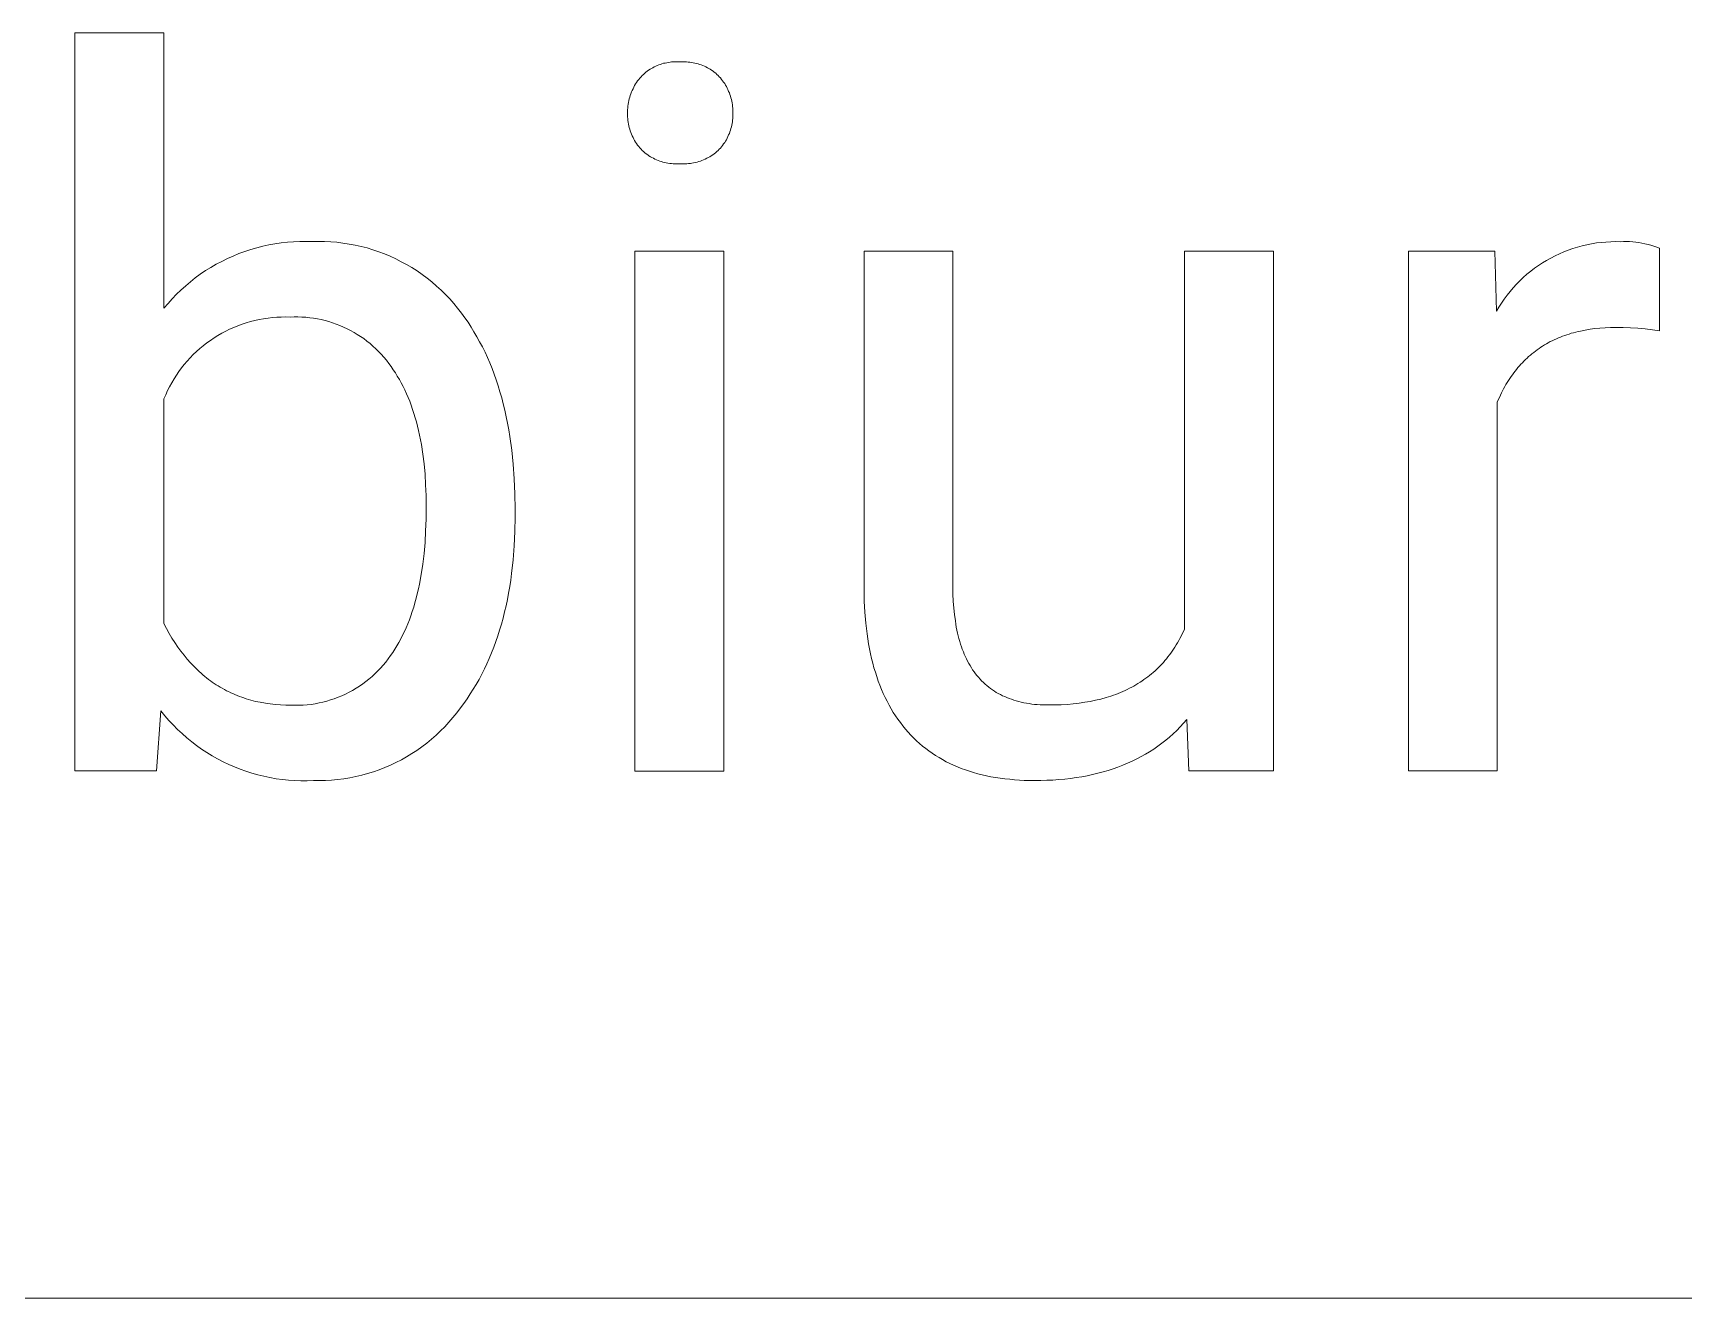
# Model space of a CAD drawing. Header units: millimetres. Extents: x -1893 to 2799, y -925 to 2353.
# Drawn here: x 1269.2 to 1374, y -662.3 to -582 of the extents above; entities that cross this region are included whole.
import ezdxf

# ---------------------------------------------------------------- set-up
doc = ezdxf.new("R2010")
doc.units = ezdxf.units.MM
doc.header["$MEASUREMENT"] = 0
doc.layers.add('Domyślny', color=7, linetype='Continuous', true_color=0x000000)

msp = doc.modelspace()

# ---------------------------------------------------------------- linework, layer by layer
at = {"layer": 'Domyślny', "color": 18, "lineweight": 15, "true_color": 0x000000}
for p, q in [((1271.84, -628.87), (1271.84, -581.99)), ((1271.84, -581.99), (1277.49, -581.99)), ((1277.49, -581.99), (1277.49, -599.48)), ((1308.92, -584.02), (1309.02, -583.99)), ((1309.02, -583.99), (1309.12, -583.95)), ((1309.12, -583.95), (1309.22, -583.92)), ((1309.22, -583.92), (1309.32, -583.9)), ((1309.32, -583.9), (1309.42, -583.88)), ((1309.42, -583.88), (1309.53, -583.86)), ((1309.53, -583.86), (1309.63, -583.84)), ((1309.63, -583.84), (1309.73, -583.83)), ((1309.73, -583.83), (1309.84, -583.83)), ((1309.84, -583.83), (1309.94, -583.82)), ((1309.94, -583.82), (1310.05, -583.82)), ((1310.05, -583.82), (1310.15, -583.83)), ((1310.15, -583.83), (1310.26, -583.83)), ((1310.26, -583.83), (1310.36, -583.83)), ((1310.36, -583.83), (1310.47, -583.82)), ((1310.47, -583.82), (1310.58, -583.82)), ((1310.58, -583.82), (1310.68, -583.83)), ((1310.68, -583.83), (1310.79, -583.84)), ((1310.79, -583.84), (1310.89, -583.85)), ((1310.89, -583.85), (1311, -583.86)), ((1311, -583.86), (1311.1, -583.88)), ((1311.1, -583.88), (1311.21, -583.9)), ((1311.21, -583.9), (1311.31, -583.93)), ((1311.31, -583.93), (1311.41, -583.96)), ((1311.41, -583.96), (1311.51, -583.99)), ((1311.51, -583.99), (1311.61, -584.02)), ((1307.51, -585.13), (1307.57, -585.04)), ((1307.57, -585.04), (1307.64, -584.95)), ((1307.64, -584.95), (1307.71, -584.86)), ((1307.71, -584.86), (1307.79, -584.77)), ((1307.79, -584.77), (1307.86, -584.69)), ((1307.86, -584.69), (1307.94, -584.62)), ((1307.94, -584.62), (1308.02, -584.55)), ((1308.02, -584.55), (1308.1, -584.49)), ((1308.1, -584.49), (1308.18, -584.42)), ((1308.18, -584.42), (1308.27, -584.36)), ((1308.27, -584.36), (1308.36, -584.3)), ((1308.36, -584.3), (1308.45, -584.25)), ((1308.45, -584.25), (1308.54, -584.2)), ((1308.54, -584.2), (1308.63, -584.15)), ((1308.63, -584.15), (1308.72, -584.1)), ((1308.72, -584.1), (1308.82, -584.06)), ((1308.82, -584.06), (1308.92, -584.02)), ((1311.61, -584.02), (1311.71, -584.06)), ((1311.71, -584.06), (1311.81, -584.1)), ((1311.81, -584.1), (1311.9, -584.15)), ((1311.9, -584.15), (1312, -584.2)), ((1312, -584.2), (1312.09, -584.25)), ((1312.09, -584.25), (1312.18, -584.3)), ((1312.18, -584.3), (1312.27, -584.36)), ((1312.27, -584.36), (1312.36, -584.42)), ((1312.36, -584.42), (1312.44, -584.49)), ((1312.44, -584.49), (1312.53, -584.55)), ((1312.53, -584.55), (1312.61, -584.62)), ((1312.61, -584.62), (1312.68, -584.7)), ((1312.68, -584.7), (1312.76, -584.77)), ((1312.76, -584.77), (1312.83, -584.85)), ((1312.83, -584.85), (1312.9, -584.94)), ((1312.9, -584.94), (1312.97, -585.03)), ((1312.97, -585.03), (1313.03, -585.12)), ((1307.04, -586.18), (1307.07, -586.07)), ((1307.07, -586.07), (1307.1, -585.96)), ((1307.1, -585.96), (1307.14, -585.85)), ((1307.14, -585.85), (1307.18, -585.74)), ((1307.18, -585.74), (1307.23, -585.64)), ((1307.23, -585.64), (1307.28, -585.53)), ((1307.28, -585.53), (1307.33, -585.43)), ((1307.33, -585.43), (1307.38, -585.33)), ((1307.38, -585.33), (1307.44, -585.23)), ((1307.44, -585.23), (1307.51, -585.13)), ((1313.03, -585.12), (1313.1, -585.21)), ((1313.1, -585.21), (1313.15, -585.3)), ((1313.15, -585.3), (1313.21, -585.4)), ((1313.21, -585.4), (1313.26, -585.5)), ((1313.26, -585.5), (1313.31, -585.59)), ((1313.31, -585.59), (1313.35, -585.7)), ((1313.35, -585.7), (1313.4, -585.8)), ((1313.4, -585.8), (1313.43, -585.9)), ((1313.43, -585.9), (1313.47, -586.01)), ((1313.47, -586.01), (1313.5, -586.11)), ((1313.5, -586.11), (1313.53, -586.22)), ((1306.93, -586.87), (1306.94, -586.75)), ((1306.93, -586.98), (1306.93, -586.87)), ((1306.93, -587.1), (1306.93, -586.98)), ((1306.93, -587.21), (1306.93, -587.1)), ((1306.94, -586.75), (1306.95, -586.64)), ((1306.95, -586.64), (1306.97, -586.52)), ((1306.97, -586.52), (1306.99, -586.41)), ((1306.99, -586.41), (1307.01, -586.29)), ((1307.01, -586.29), (1307.04, -586.18)), ((1313.53, -586.22), (1313.55, -586.33)), ((1313.55, -586.33), (1313.57, -586.44)), ((1313.57, -586.44), (1313.59, -586.55)), ((1313.59, -586.55), (1313.6, -586.66)), ((1313.6, -586.66), (1313.61, -586.77)), ((1313.61, -586.77), (1313.62, -586.88)), ((1313.62, -586.88), (1313.62, -586.99)), ((1313.62, -586.99), (1313.62, -587.1)), ((1313.62, -587.1), (1313.62, -587.21)), ((1306.93, -587.32), (1306.93, -587.21)), ((1306.94, -587.44), (1306.93, -587.32)), ((1306.95, -587.55), (1306.94, -587.44)), ((1306.97, -587.66), (1306.95, -587.55)), ((1306.99, -587.78), (1306.97, -587.66)), ((1307.01, -587.89), (1306.99, -587.78)), ((1307.04, -588), (1307.01, -587.89)), ((1307.07, -588.11), (1307.04, -588)), ((1307.1, -588.21), (1307.07, -588.11)), ((1313.47, -588.17), (1313.43, -588.27)), ((1313.5, -588.07), (1313.47, -588.17)), ((1313.53, -587.96), (1313.5, -588.07)), ((1313.55, -587.85), (1313.53, -587.96)), ((1313.57, -587.75), (1313.55, -587.85)), ((1313.59, -587.64), (1313.57, -587.75)), ((1313.6, -587.53), (1313.59, -587.64)), ((1313.61, -587.42), (1313.6, -587.53)), ((1313.62, -587.32), (1313.61, -587.42)), ((1313.62, -587.21), (1313.62, -587.32)), ((1307.14, -588.32), (1307.1, -588.21)), ((1307.18, -588.43), (1307.14, -588.32)), ((1307.23, -588.53), (1307.18, -588.43)), ((1307.28, -588.63), (1307.23, -588.53)), ((1307.33, -588.73), (1307.28, -588.63)), ((1307.38, -588.83), (1307.33, -588.73)), ((1307.44, -588.93), (1307.38, -588.83)), ((1307.51, -589.02), (1307.44, -588.93)), ((1307.57, -589.12), (1307.51, -589.02)), ((1307.64, -589.21), (1307.57, -589.12)), ((1307.71, -589.29), (1307.64, -589.21)), ((1312.9, -589.22), (1312.83, -589.3)), ((1312.97, -589.13), (1312.9, -589.22)), ((1313.03, -589.04), (1312.97, -589.13)), ((1313.1, -588.95), (1313.03, -589.04)), ((1313.15, -588.86), (1313.1, -588.95)), ((1313.21, -588.77), (1313.15, -588.86)), ((1313.26, -588.67), (1313.21, -588.77)), ((1313.31, -588.57), (1313.26, -588.67)), ((1313.35, -588.47), (1313.31, -588.57)), ((1313.4, -588.37), (1313.35, -588.47)), ((1313.43, -588.27), (1313.4, -588.37)), ((1307.79, -589.38), (1307.71, -589.29)), ((1307.87, -589.45), (1307.79, -589.38)), ((1307.95, -589.53), (1307.87, -589.45)), ((1308.03, -589.6), (1307.95, -589.53)), ((1308.12, -589.66), (1308.03, -589.6)), ((1308.21, -589.73), (1308.12, -589.66)), ((1308.29, -589.79), (1308.21, -589.73)), ((1308.39, -589.85), (1308.29, -589.79)), ((1308.48, -589.9), (1308.39, -589.85)), ((1308.58, -589.95), (1308.48, -589.9)), ((1308.67, -590), (1308.58, -589.95)), ((1308.77, -590.05), (1308.67, -590)), ((1308.87, -590.09), (1308.77, -590.05)), ((1308.98, -590.13), (1308.87, -590.09)), ((1309.08, -590.16), (1308.98, -590.13)), ((1309.18, -590.19), (1309.08, -590.16)), ((1309.29, -590.22), (1309.18, -590.19)), ((1309.39, -590.24), (1309.29, -590.22)), ((1309.5, -590.26), (1309.39, -590.24)), ((1309.61, -590.28), (1309.5, -590.26)), ((1309.72, -590.29), (1309.61, -590.28)), ((1309.82, -590.3), (1309.72, -590.29)), ((1309.93, -590.31), (1309.82, -590.3)), ((1310.04, -590.31), (1309.93, -590.31)), ((1310.15, -590.31), (1310.04, -590.31)), ((1310.26, -590.3), (1310.15, -590.31)), ((1310.37, -590.31), (1310.26, -590.3)), ((1310.48, -590.31), (1310.37, -590.31)), ((1310.59, -590.31), (1310.48, -590.31)), ((1310.7, -590.3), (1310.59, -590.31)), ((1310.81, -590.29), (1310.7, -590.3)), ((1310.92, -590.28), (1310.81, -590.29)), ((1311.02, -590.26), (1310.92, -590.28)), ((1311.13, -590.24), (1311.02, -590.26)), ((1311.24, -590.22), (1311.13, -590.24)), ((1311.35, -590.19), (1311.24, -590.22)), ((1311.45, -590.16), (1311.35, -590.19)), ((1311.56, -590.13), (1311.45, -590.16)), ((1311.66, -590.09), (1311.56, -590.13)), ((1311.76, -590.05), (1311.66, -590.09)), ((1311.86, -590), (1311.76, -590.05)), ((1311.96, -589.95), (1311.86, -590)), ((1312.06, -589.9), (1311.96, -589.95)), ((1312.15, -589.85), (1312.06, -589.9)), ((1312.24, -589.79), (1312.15, -589.85)), ((1312.34, -589.73), (1312.24, -589.79)), ((1312.43, -589.66), (1312.34, -589.73)), ((1312.51, -589.6), (1312.43, -589.66)), ((1312.6, -589.53), (1312.51, -589.6)), ((1312.68, -589.45), (1312.6, -589.53)), ((1312.76, -589.38), (1312.68, -589.45)), ((1312.83, -589.3), (1312.76, -589.38)), ((1283.38, -595.63), (1283.76, -595.54)), ((1283.76, -595.54), (1284.15, -595.45)), ((1284.15, -595.45), (1284.54, -595.38)), ((1284.54, -595.38), (1284.93, -595.32)), ((1284.93, -595.32), (1285.33, -595.28)), ((1285.33, -595.28), (1285.72, -595.25)), ((1285.72, -595.25), (1286.12, -595.23)), ((1286.12, -595.23), (1286.52, -595.23)), ((1286.52, -595.23), (1286.91, -595.24)), ((1286.91, -595.24), (1287.3, -595.24)), ((1287.3, -595.24), (1287.69, -595.24)), ((1287.69, -595.24), (1288.08, -595.26)), ((1288.08, -595.26), (1288.47, -595.29)), ((1288.47, -595.29), (1288.86, -595.34)), ((1288.86, -595.34), (1289.25, -595.4)), ((1289.25, -595.4), (1289.63, -595.47)), ((1289.63, -595.47), (1290.01, -595.55)), ((1367.26, -595.6), (1367.56, -595.51)), ((1367.56, -595.51), (1367.85, -595.44)), ((1367.85, -595.44), (1368.15, -595.38)), ((1368.15, -595.38), (1368.46, -595.33)), ((1368.46, -595.33), (1368.76, -595.3)), ((1368.76, -595.3), (1369.06, -595.27)), ((1369.06, -595.27), (1369.37, -595.25)), ((1369.37, -595.25), (1369.68, -595.24)), ((1369.68, -595.24), (1369.98, -595.25)), ((1369.98, -595.25), (1370.18, -595.24)), ((1370.18, -595.24), (1370.37, -595.24)), ((1370.37, -595.24), (1370.57, -595.24)), ((1370.57, -595.24), (1370.77, -595.26)), ((1370.77, -595.26), (1370.96, -595.28)), ((1370.96, -595.28), (1371.16, -595.3)), ((1371.16, -595.3), (1371.35, -595.34)), ((1371.35, -595.34), (1371.54, -595.38)), ((1371.54, -595.38), (1371.74, -595.42)), ((1371.74, -595.42), (1371.92, -595.47)), ((1371.92, -595.47), (1372.11, -595.53)), ((1372.11, -595.53), (1372.3, -595.6)), ((1280.81, -596.68), (1281.16, -596.5)), ((1281.16, -596.5), (1281.52, -596.32)), ((1281.52, -596.32), (1281.88, -596.16)), ((1281.88, -596.16), (1282.25, -596.01)), ((1282.25, -596.01), (1282.62, -595.87)), ((1282.62, -595.87), (1283, -595.75)), ((1283, -595.75), (1283.38, -595.63)), ((1290.01, -595.55), (1290.39, -595.65)), ((1290.39, -595.65), (1290.76, -595.77)), ((1290.76, -595.77), (1291.13, -595.89)), ((1291.13, -595.89), (1291.5, -596.03)), ((1291.5, -596.03), (1291.86, -596.18)), ((1291.86, -596.18), (1292.21, -596.34)), ((1292.21, -596.34), (1292.56, -596.52)), ((1292.56, -596.52), (1292.9, -596.7)), ((1307.4, -628.88), (1307.4, -595.86)), ((1307.4, -595.86), (1313.04, -595.86)), ((1313.04, -595.86), (1313.04, -628.88)), ((1321.96, -617.34), (1321.96, -595.86)), ((1321.96, -595.86), (1327.6, -595.86)), ((1327.6, -595.86), (1327.6, -617.18)), ((1342.3, -619.87), (1342.3, -595.86)), ((1342.3, -595.86), (1347.95, -595.86)), ((1347.95, -595.86), (1347.95, -628.87)), ((1356.53, -628.87), (1356.53, -595.85)), ((1356.53, -595.85), (1362.01, -595.85)), ((1362.01, -595.85), (1362.11, -599.67)), ((1364.78, -596.77), (1365.04, -596.6)), ((1365.04, -596.6), (1365.3, -596.44)), ((1365.3, -596.44), (1365.57, -596.29)), ((1365.57, -596.29), (1365.84, -596.15)), ((1365.84, -596.15), (1366.11, -596.02)), ((1366.11, -596.02), (1366.39, -595.9)), ((1366.39, -595.9), (1366.68, -595.79)), ((1366.68, -595.79), (1366.97, -595.69)), ((1366.97, -595.69), (1367.26, -595.6)), ((1372.3, -595.6), (1372.48, -595.67)), ((1372.48, -595.67), (1372.48, -600.92)), ((1279.17, -597.79), (1279.48, -597.55)), ((1279.48, -597.55), (1279.8, -597.32)), ((1279.8, -597.32), (1280.13, -597.09)), ((1280.13, -597.09), (1280.47, -596.88)), ((1280.47, -596.88), (1280.81, -596.68)), ((1292.9, -596.7), (1293.24, -596.9)), ((1293.24, -596.9), (1293.57, -597.11)), ((1293.57, -597.11), (1293.89, -597.34)), ((1293.89, -597.34), (1294.2, -597.57)), ((1294.2, -597.57), (1294.51, -597.81)), ((1363.6, -597.74), (1363.82, -597.53)), ((1363.82, -597.53), (1364.05, -597.32)), ((1364.05, -597.32), (1364.29, -597.13)), ((1364.29, -597.13), (1364.53, -596.94)), ((1364.53, -596.94), (1364.78, -596.77)), ((1278.01, -598.88), (1278.29, -598.59)), ((1278.29, -598.59), (1278.57, -598.32)), ((1278.57, -598.32), (1278.87, -598.05)), ((1278.87, -598.05), (1279.17, -597.79)), ((1294.51, -597.81), (1294.8, -598.07)), ((1294.8, -598.07), (1295.09, -598.33)), ((1295.09, -598.33), (1295.37, -598.6)), ((1295.37, -598.6), (1295.64, -598.89)), ((1362.6, -598.9), (1362.79, -598.65)), ((1362.79, -598.65), (1362.98, -598.41)), ((1362.98, -598.41), (1363.18, -598.18)), ((1363.18, -598.18), (1363.38, -597.95)), ((1363.38, -597.95), (1363.6, -597.74)), ((1277.49, -599.48), (1277.75, -599.17)), ((1277.75, -599.17), (1278.01, -598.88)), ((1295.64, -598.89), (1295.9, -599.18)), ((1295.9, -599.18), (1296.14, -599.48)), ((1296.14, -599.48), (1296.38, -599.79)), ((1362.11, -599.67), (1362.26, -599.4)), ((1362.26, -599.4), (1362.43, -599.15)), ((1362.43, -599.15), (1362.6, -598.9)), ((1281.92, -600.7), (1281.66, -600.81)), ((1282.18, -600.59), (1281.92, -600.7)), ((1282.45, -600.49), (1282.18, -600.59)), ((1282.72, -600.4), (1282.45, -600.49)), ((1282.99, -600.32), (1282.72, -600.4)), ((1283.26, -600.26), (1282.99, -600.32)), ((1283.54, -600.19), (1283.26, -600.26)), ((1283.82, -600.14), (1283.54, -600.19)), ((1284.1, -600.1), (1283.82, -600.14)), ((1284.38, -600.07), (1284.1, -600.1)), ((1284.66, -600.05), (1284.38, -600.07)), ((1284.94, -600.04), (1284.66, -600.05)), ((1285.22, -600.03), (1284.94, -600.04)), ((1285.51, -600.04), (1285.22, -600.03)), ((1285.76, -600.03), (1285.51, -600.04)), ((1286, -600.03), (1285.76, -600.03)), ((1286.25, -600.04), (1286, -600.03)), ((1286.5, -600.05), (1286.25, -600.04)), ((1286.75, -600.08), (1286.5, -600.05)), ((1286.99, -600.11), (1286.75, -600.08)), ((1287.24, -600.15), (1286.99, -600.11)), ((1287.48, -600.2), (1287.24, -600.15)), ((1287.72, -600.26), (1287.48, -600.2)), ((1287.96, -600.33), (1287.72, -600.26)), ((1288.2, -600.4), (1287.96, -600.33)), ((1288.43, -600.48), (1288.2, -600.4)), ((1288.67, -600.57), (1288.43, -600.48)), ((1288.89, -600.67), (1288.67, -600.57)), ((1289.12, -600.78), (1288.89, -600.67)), ((1289.34, -600.89), (1289.12, -600.78)), ((1296.38, -599.79), (1296.59, -600.08)), ((1296.59, -600.08), (1296.8, -600.37)), ((1296.8, -600.37), (1296.99, -600.67)), ((1296.99, -600.67), (1297.18, -600.97)), ((1368.37, -600.77), (1368.06, -600.81)), ((1368.69, -600.74), (1368.37, -600.77)), ((1369.02, -600.72), (1368.69, -600.74)), ((1369.36, -600.7), (1369.02, -600.72)), ((1369.7, -600.7), (1369.36, -600.7)), ((1370.17, -600.7), (1369.7, -600.7)), ((1370.63, -600.72), (1370.17, -600.7)), ((1371.1, -600.74), (1370.63, -600.72)), ((1371.56, -600.79), (1371.1, -600.74)), ((1372.02, -600.85), (1371.56, -600.79)), ((1280.21, -601.68), (1279.99, -601.86)), ((1280.44, -601.52), (1280.21, -601.68)), ((1280.67, -601.36), (1280.44, -601.52)), ((1280.91, -601.21), (1280.67, -601.36)), ((1281.16, -601.07), (1280.91, -601.21)), ((1281.41, -600.94), (1281.16, -601.07)), ((1281.66, -600.81), (1281.41, -600.94)), ((1289.56, -601.01), (1289.34, -600.89)), ((1289.77, -601.14), (1289.56, -601.01)), ((1289.98, -601.27), (1289.77, -601.14)), ((1290.18, -601.41), (1289.98, -601.27)), ((1290.38, -601.56), (1290.18, -601.41)), ((1290.58, -601.72), (1290.38, -601.56)), ((1290.76, -601.88), (1290.58, -601.72)), ((1297.18, -600.97), (1297.37, -601.29)), ((1297.37, -601.29), (1297.54, -601.61)), ((1297.54, -601.61), (1297.71, -601.93)), ((1365.17, -601.81), (1365.05, -601.88)), ((1365.29, -601.74), (1365.17, -601.81)), ((1365.41, -601.67), (1365.29, -601.74)), ((1365.53, -601.6), (1365.41, -601.67)), ((1365.66, -601.54), (1365.53, -601.6)), ((1365.79, -601.48), (1365.66, -601.54)), ((1365.92, -601.42), (1365.79, -601.48)), ((1366.05, -601.36), (1365.92, -601.42)), ((1366.18, -601.31), (1366.05, -601.36)), ((1366.31, -601.26), (1366.18, -601.31)), ((1366.45, -601.21), (1366.31, -601.26)), ((1366.59, -601.16), (1366.45, -601.21)), ((1366.73, -601.12), (1366.59, -601.16)), ((1366.87, -601.07), (1366.73, -601.12)), ((1367.01, -601.03), (1366.87, -601.07)), ((1367.15, -600.99), (1367.01, -601.03)), ((1367.3, -600.96), (1367.15, -600.99)), ((1367.45, -600.93), (1367.3, -600.96)), ((1367.75, -600.86), (1367.45, -600.93)), ((1368.06, -600.81), (1367.75, -600.86)), ((1372.48, -600.92), (1372.02, -600.85)), ((1278.97, -602.83), (1278.78, -603.05)), ((1279.16, -602.62), (1278.97, -602.83)), ((1279.35, -602.42), (1279.16, -602.62)), ((1279.56, -602.23), (1279.35, -602.42)), ((1279.77, -602.04), (1279.56, -602.23)), ((1279.99, -601.86), (1279.77, -602.04)), ((1290.95, -602.05), (1290.76, -601.88)), ((1291.12, -602.22), (1290.95, -602.05)), ((1291.29, -602.4), (1291.12, -602.22)), ((1291.46, -602.59), (1291.29, -602.4)), ((1291.62, -602.78), (1291.46, -602.59)), ((1291.77, -602.98), (1291.62, -602.78)), ((1297.71, -601.93), (1297.88, -602.27)), ((1297.88, -602.27), (1298.03, -602.61)), ((1298.03, -602.61), (1298.18, -602.95)), ((1363.86, -602.84), (1363.76, -602.94)), ((1363.96, -602.74), (1363.86, -602.84)), ((1364.06, -602.64), (1363.96, -602.74)), ((1364.16, -602.55), (1364.06, -602.64)), ((1364.27, -602.46), (1364.16, -602.55)), ((1364.37, -602.37), (1364.27, -602.46)), ((1364.48, -602.28), (1364.37, -602.37)), ((1364.59, -602.2), (1364.48, -602.28)), ((1364.7, -602.11), (1364.59, -602.2)), ((1364.82, -602.03), (1364.7, -602.11)), ((1364.93, -601.96), (1364.82, -602.03)), ((1365.05, -601.88), (1364.93, -601.96)), ((1278.28, -603.73), (1278.13, -603.97)), ((1278.44, -603.5), (1278.28, -603.73)), ((1278.61, -603.27), (1278.44, -603.5)), ((1278.78, -603.05), (1278.61, -603.27)), ((1291.91, -603.18), (1291.77, -602.98)), ((1292.05, -603.38), (1291.91, -603.18)), ((1292.19, -603.58), (1292.05, -603.38)), ((1292.31, -603.79), (1292.19, -603.58)), ((1292.44, -604), (1292.31, -603.79)), ((1298.18, -602.95), (1298.33, -603.3)), ((1298.33, -603.3), (1298.46, -603.66)), ((1298.46, -603.66), (1298.59, -604.03)), ((1363.04, -603.82), (1362.96, -603.95)), ((1363.13, -603.7), (1363.04, -603.82)), ((1363.21, -603.59), (1363.13, -603.7)), ((1363.3, -603.47), (1363.21, -603.59)), ((1363.39, -603.36), (1363.3, -603.47)), ((1363.48, -603.25), (1363.39, -603.36)), ((1363.57, -603.14), (1363.48, -603.25)), ((1363.67, -603.04), (1363.57, -603.14)), ((1363.76, -602.94), (1363.67, -603.04)), ((1277.6, -604.97), (1277.49, -605.23)), ((1277.72, -604.71), (1277.6, -604.97)), ((1277.85, -604.46), (1277.72, -604.71)), ((1277.98, -604.21), (1277.85, -604.46)), ((1278.13, -603.97), (1277.98, -604.21)), ((1292.56, -604.22), (1292.44, -604)), ((1292.68, -604.45), (1292.56, -604.22)), ((1292.79, -604.67), (1292.68, -604.45)), ((1292.89, -604.91), (1292.79, -604.67)), ((1293, -605.15), (1292.89, -604.91)), ((1298.59, -604.03), (1298.71, -604.4)), ((1298.71, -604.4), (1298.83, -604.78)), ((1298.83, -604.78), (1298.94, -605.17)), ((1362.43, -604.86), (1362.3, -605.14)), ((1362.57, -604.59), (1362.43, -604.86)), ((1362.65, -604.45), (1362.57, -604.59)), ((1362.72, -604.32), (1362.65, -604.45)), ((1362.8, -604.19), (1362.72, -604.32)), ((1362.88, -604.07), (1362.8, -604.19)), ((1362.96, -603.95), (1362.88, -604.07)), ((1277.49, -605.23), (1277.49, -619.51)), ((1293.1, -605.39), (1293, -605.15)), ((1293.19, -605.64), (1293.1, -605.39)), ((1293.28, -605.9), (1293.19, -605.64)), ((1293.36, -606.16), (1293.28, -605.9)), ((1298.94, -605.17), (1299.04, -605.56)), ((1299.04, -605.56), (1299.14, -605.96)), ((1299.14, -605.96), (1299.23, -606.37)), ((1362.3, -605.14), (1362.17, -605.43)), ((1362.17, -605.43), (1362.17, -628.87)), ((1293.44, -606.43), (1293.36, -606.16)), ((1293.52, -606.7), (1293.44, -606.43)), ((1293.59, -606.97), (1293.52, -606.7)), ((1293.66, -607.25), (1293.59, -606.97)), ((1299.23, -606.37), (1299.31, -606.78)), ((1299.31, -606.78), (1299.39, -607.2)), ((1293.72, -607.54), (1293.66, -607.25)), ((1293.78, -607.83), (1293.72, -607.54)), ((1293.84, -608.13), (1293.78, -607.83)), ((1293.93, -608.74), (1293.84, -608.13)), ((1299.39, -607.2), (1299.46, -607.62)), ((1299.46, -607.62), (1299.58, -608.49)), ((1294.01, -609.37), (1293.93, -608.74)), ((1299.58, -608.49), (1299.67, -609.39)), ((1294.07, -610.02), (1294.01, -609.37)), ((1294.11, -610.69), (1294.07, -610.02)), ((1299.67, -609.39), (1299.73, -610.32)), ((1294.14, -611.38), (1294.11, -610.69)), ((1299.73, -610.32), (1299.77, -611.27)), ((1299.77, -611.27), (1299.79, -612.24)), ((1294.15, -612.09), (1294.14, -611.38)), ((1294.14, -612.87), (1294.15, -612.09)), ((1299.79, -612.24), (1299.79, -612.73)), ((1294.11, -613.62), (1294.14, -612.87)), ((1299.79, -612.73), (1299.77, -613.66)), ((1294.01, -615.05), (1294.07, -614.35)), ((1294.07, -614.35), (1294.11, -613.62)), ((1299.77, -613.66), (1299.73, -614.57)), ((1293.93, -615.73), (1294.01, -615.05)), ((1299.67, -615.46), (1299.57, -616.32)), ((1299.73, -614.57), (1299.67, -615.46)), ((1293.72, -617.01), (1293.83, -616.38)), ((1293.83, -616.38), (1293.93, -615.73)), ((1299.57, -616.32), (1299.51, -616.74)), ((1293.58, -617.61), (1293.65, -617.31)), ((1293.65, -617.31), (1293.72, -617.01)), ((1299.45, -617.16), (1299.38, -617.57)), ((1299.51, -616.74), (1299.45, -617.16)), ((1321.97, -618.08), (1321.96, -617.34)), ((1327.6, -617.18), (1327.6, -617.65)), ((1293.26, -618.74), (1293.35, -618.47)), ((1293.35, -618.47), (1293.43, -618.19)), ((1293.43, -618.19), (1293.51, -617.9)), ((1293.51, -617.9), (1293.58, -617.61)), ((1299.22, -618.38), (1299.12, -618.77)), ((1299.3, -617.98), (1299.22, -618.38)), ((1299.38, -617.57), (1299.3, -617.98)), ((1322, -618.79), (1321.97, -618.08)), ((1327.6, -617.65), (1327.62, -618.09)), ((1327.62, -618.09), (1327.65, -618.52)), ((1327.65, -618.52), (1327.69, -618.94)), ((1277.49, -619.51), (1277.66, -619.83)), ((1292.88, -619.77), (1292.98, -619.52)), ((1292.98, -619.52), (1293.08, -619.27)), ((1293.08, -619.27), (1293.17, -619.01)), ((1293.17, -619.01), (1293.26, -618.74)), ((1298.92, -619.54), (1298.81, -619.92)), ((1299.03, -619.16), (1298.92, -619.54)), ((1299.12, -618.77), (1299.03, -619.16)), ((1322.06, -619.49), (1322, -618.79)), ((1322.1, -619.82), (1322.06, -619.49)), ((1327.69, -618.94), (1327.75, -619.34)), ((1327.75, -619.34), (1327.78, -619.54)), ((1327.78, -619.54), (1327.81, -619.73)), ((1277.66, -619.83), (1277.83, -620.13)), ((1277.83, -620.13), (1278, -620.43)), ((1278, -620.43), (1278.19, -620.72)), ((1292.29, -620.92), (1292.41, -620.71)), ((1292.41, -620.71), (1292.54, -620.48)), ((1292.54, -620.48), (1292.65, -620.25)), ((1292.65, -620.25), (1292.77, -620.02)), ((1292.77, -620.02), (1292.88, -619.77)), ((1298.56, -620.65), (1298.43, -621.01)), ((1298.69, -620.29), (1298.56, -620.65)), ((1298.81, -619.92), (1298.69, -620.29)), ((1322.14, -620.16), (1322.1, -619.82)), ((1322.19, -620.48), (1322.14, -620.16)), ((1322.24, -620.8), (1322.19, -620.48)), ((1327.81, -619.73), (1327.85, -619.92)), ((1327.85, -619.92), (1327.89, -620.11)), ((1327.89, -620.11), (1327.93, -620.29)), ((1327.93, -620.29), (1327.98, -620.46)), ((1327.98, -620.46), (1328.03, -620.64)), ((1328.03, -620.64), (1328.08, -620.81)), ((1341.86, -620.73), (1341.94, -620.59)), ((1341.94, -620.59), (1342.01, -620.45)), ((1342.01, -620.45), (1342.09, -620.31)), ((1342.09, -620.31), (1342.16, -620.17)), ((1342.16, -620.17), (1342.23, -620.02)), ((1342.23, -620.02), (1342.3, -619.87)), ((1278.19, -620.72), (1278.37, -621)), ((1278.37, -621), (1278.57, -621.26)), ((1278.57, -621.26), (1278.77, -621.52)), ((1278.77, -621.52), (1278.97, -621.77)), ((1291.58, -621.95), (1291.73, -621.75)), ((1291.73, -621.75), (1291.88, -621.54)), ((1291.88, -621.54), (1292.02, -621.34)), ((1292.02, -621.34), (1292.16, -621.13)), ((1292.16, -621.13), (1292.29, -620.92)), ((1298.15, -621.72), (1298, -622.06)), ((1298.29, -621.37), (1298.15, -621.72)), ((1298.43, -621.01), (1298.29, -621.37)), ((1322.3, -621.12), (1322.24, -620.8)), ((1322.36, -621.43), (1322.3, -621.12)), ((1322.43, -621.73), (1322.36, -621.43)), ((1322.5, -622.03), (1322.43, -621.73)), ((1328.08, -620.81), (1328.14, -620.98)), ((1328.14, -620.98), (1328.19, -621.14)), ((1328.19, -621.14), (1328.26, -621.3)), ((1328.26, -621.3), (1328.32, -621.45)), ((1328.32, -621.45), (1328.39, -621.61)), ((1328.39, -621.61), (1328.46, -621.75)), ((1328.46, -621.75), (1328.53, -621.9)), ((1341.06, -621.86), (1341.16, -621.74)), ((1341.16, -621.74), (1341.25, -621.63)), ((1341.25, -621.63), (1341.35, -621.5)), ((1341.35, -621.5), (1341.44, -621.38)), ((1341.44, -621.38), (1341.53, -621.26)), ((1341.53, -621.26), (1341.61, -621.13)), ((1341.61, -621.13), (1341.7, -621)), ((1341.7, -621), (1341.78, -620.86)), ((1341.78, -620.86), (1341.86, -620.73)), ((1278.97, -621.77), (1279.18, -622.01)), ((1279.18, -622.01), (1279.4, -622.23)), ((1279.4, -622.23), (1279.51, -622.35)), ((1279.51, -622.35), (1279.62, -622.45)), ((1279.62, -622.45), (1279.73, -622.56)), ((1279.73, -622.56), (1279.85, -622.66)), ((1279.85, -622.66), (1279.96, -622.76)), ((1279.96, -622.76), (1280.08, -622.86)), ((1290.71, -622.87), (1290.89, -622.7)), ((1290.89, -622.7), (1291.07, -622.52)), ((1291.07, -622.52), (1291.25, -622.33)), ((1291.25, -622.33), (1291.42, -622.14)), ((1291.42, -622.14), (1291.58, -621.95)), ((1297.67, -622.72), (1297.5, -623.05)), ((1297.84, -622.39), (1297.67, -622.72)), ((1298, -622.06), (1297.84, -622.39)), ((1322.58, -622.32), (1322.5, -622.03)), ((1322.67, -622.6), (1322.58, -622.32)), ((1322.76, -622.88), (1322.67, -622.6)), ((1328.53, -621.9), (1328.61, -622.04)), ((1328.61, -622.04), (1328.69, -622.18)), ((1328.69, -622.18), (1328.77, -622.31)), ((1328.77, -622.31), (1328.85, -622.44)), ((1328.85, -622.44), (1328.94, -622.57)), ((1328.94, -622.57), (1329.03, -622.69)), ((1329.03, -622.69), (1329.12, -622.81)), ((1329.12, -622.81), (1329.22, -622.92)), ((1339.97, -622.89), (1340.09, -622.8)), ((1340.09, -622.8), (1340.21, -622.71)), ((1340.21, -622.71), (1340.32, -622.61)), ((1340.32, -622.61), (1340.43, -622.51)), ((1340.43, -622.51), (1340.54, -622.41)), ((1340.54, -622.41), (1340.65, -622.3)), ((1340.65, -622.3), (1340.76, -622.2)), ((1340.76, -622.2), (1340.86, -622.09)), ((1340.86, -622.09), (1340.96, -621.97)), ((1340.96, -621.97), (1341.06, -621.86)), ((1280.08, -622.86), (1280.2, -622.95)), ((1280.2, -622.95), (1280.32, -623.05)), ((1280.32, -623.05), (1280.44, -623.14)), ((1280.44, -623.14), (1280.56, -623.22)), ((1280.56, -623.22), (1280.68, -623.31)), ((1280.68, -623.31), (1280.81, -623.39)), ((1280.81, -623.39), (1280.94, -623.47)), ((1280.94, -623.47), (1281.07, -623.55)), ((1281.07, -623.55), (1281.19, -623.62)), ((1281.19, -623.62), (1281.33, -623.7)), ((1281.33, -623.7), (1281.46, -623.77)), ((1281.46, -623.77), (1281.59, -623.83)), ((1281.59, -623.83), (1281.73, -623.9)), ((1289.25, -623.87), (1289.47, -623.75)), ((1289.47, -623.75), (1289.69, -623.62)), ((1289.69, -623.62), (1289.9, -623.49)), ((1289.9, -623.49), (1290.11, -623.34)), ((1290.11, -623.34), (1290.31, -623.19)), ((1290.31, -623.19), (1290.51, -623.03)), ((1290.51, -623.03), (1290.71, -622.87)), ((1297.13, -623.68), (1296.94, -623.98)), ((1297.32, -623.37), (1297.13, -623.68)), ((1297.5, -623.05), (1297.32, -623.37)), ((1322.85, -623.16), (1322.76, -622.88)), ((1322.95, -623.43), (1322.85, -623.16)), ((1323.06, -623.69), (1322.95, -623.43)), ((1323.17, -623.95), (1323.06, -623.69)), ((1329.22, -622.92), (1329.32, -623.04)), ((1329.32, -623.04), (1329.42, -623.14)), ((1329.42, -623.14), (1329.53, -623.25)), ((1329.53, -623.25), (1329.64, -623.35)), ((1329.64, -623.35), (1329.75, -623.45)), ((1329.75, -623.45), (1329.87, -623.54)), ((1329.87, -623.54), (1329.98, -623.63)), ((1329.98, -623.63), (1330.1, -623.71)), ((1330.1, -623.71), (1330.23, -623.8)), ((1330.23, -623.8), (1330.35, -623.88)), ((1338.24, -623.89), (1338.38, -623.83)), ((1338.38, -623.83), (1338.53, -623.76)), ((1338.53, -623.76), (1338.67, -623.69)), ((1338.67, -623.69), (1338.81, -623.62)), ((1338.81, -623.62), (1338.95, -623.55)), ((1338.95, -623.55), (1339.08, -623.48)), ((1339.08, -623.48), (1339.22, -623.4)), ((1339.22, -623.4), (1339.35, -623.32)), ((1339.35, -623.32), (1339.48, -623.24)), ((1339.48, -623.24), (1339.6, -623.16)), ((1339.6, -623.16), (1339.73, -623.07)), ((1339.73, -623.07), (1339.85, -622.98)), ((1339.85, -622.98), (1339.97, -622.89)), ((1281.73, -623.9), (1281.86, -623.96)), ((1281.86, -623.96), (1282, -624.02)), ((1282, -624.02), (1282.14, -624.08)), ((1282.14, -624.08), (1282.28, -624.13)), ((1282.28, -624.13), (1282.43, -624.19)), ((1282.43, -624.19), (1282.57, -624.23)), ((1282.57, -624.23), (1282.71, -624.28)), ((1282.71, -624.28), (1282.86, -624.33)), ((1282.86, -624.33), (1283.01, -624.37)), ((1283.01, -624.37), (1283.16, -624.41)), ((1283.16, -624.41), (1283.31, -624.45)), ((1283.31, -624.45), (1283.46, -624.48)), ((1283.46, -624.48), (1283.61, -624.51)), ((1283.61, -624.51), (1283.93, -624.57)), ((1283.93, -624.57), (1284.24, -624.61)), ((1284.24, -624.61), (1284.57, -624.65)), ((1284.57, -624.65), (1284.9, -624.68)), ((1284.9, -624.68), (1285.23, -624.69)), ((1285.23, -624.69), (1285.57, -624.7)), ((1285.57, -624.7), (1285.82, -624.7)), ((1285.82, -624.7), (1286.08, -624.7)), ((1286.08, -624.7), (1286.33, -624.69)), ((1286.33, -624.69), (1286.58, -624.67)), ((1286.58, -624.67), (1286.84, -624.64)), ((1286.84, -624.64), (1287.09, -624.6)), ((1287.09, -624.6), (1287.34, -624.55)), ((1287.34, -624.55), (1287.59, -624.5)), ((1287.59, -624.5), (1287.83, -624.43)), ((1287.83, -624.43), (1288.07, -624.36)), ((1288.07, -624.36), (1288.31, -624.28)), ((1288.31, -624.28), (1288.55, -624.19)), ((1288.55, -624.19), (1288.79, -624.09)), ((1288.79, -624.09), (1289.02, -623.99)), ((1289.02, -623.99), (1289.25, -623.87)), ((1296.32, -624.87), (1296.09, -625.18)), ((1296.53, -624.58), (1296.32, -624.87)), ((1296.74, -624.28), (1296.53, -624.58)), ((1296.94, -623.98), (1296.74, -624.28)), ((1323.29, -624.2), (1323.17, -623.95)), ((1323.41, -624.44), (1323.29, -624.2)), ((1323.54, -624.69), (1323.41, -624.44)), ((1323.67, -624.92), (1323.54, -624.69)), ((1330.35, -623.88), (1330.48, -623.95)), ((1330.48, -623.95), (1330.62, -624.02)), ((1330.62, -624.02), (1330.75, -624.09)), ((1330.75, -624.09), (1330.89, -624.15)), ((1330.89, -624.15), (1331.03, -624.21)), ((1331.03, -624.21), (1331.17, -624.27)), ((1331.17, -624.27), (1331.32, -624.32)), ((1331.32, -624.32), (1331.47, -624.37)), ((1331.47, -624.37), (1331.62, -624.42)), ((1331.62, -624.42), (1331.78, -624.46)), ((1331.78, -624.46), (1331.94, -624.5)), ((1331.94, -624.5), (1332.1, -624.54)), ((1332.1, -624.54), (1332.27, -624.57)), ((1332.27, -624.57), (1332.43, -624.59)), ((1332.43, -624.59), (1332.6, -624.62)), ((1332.6, -624.62), (1332.78, -624.64)), ((1332.78, -624.64), (1332.95, -624.65)), ((1332.95, -624.65), (1333.13, -624.67)), ((1333.13, -624.67), (1333.32, -624.68)), ((1333.32, -624.68), (1333.5, -624.68)), ((1333.5, -624.68), (1333.69, -624.68)), ((1333.69, -624.68), (1334.09, -624.68)), ((1334.09, -624.68), (1334.48, -624.66)), ((1334.48, -624.66), (1334.87, -624.64)), ((1334.87, -624.64), (1335.24, -624.61)), ((1335.24, -624.61), (1335.61, -624.57)), ((1335.61, -624.57), (1335.97, -624.51)), ((1335.97, -624.51), (1336.32, -624.45)), ((1336.32, -624.45), (1336.66, -624.38)), ((1336.66, -624.38), (1336.99, -624.3)), ((1336.99, -624.3), (1337.32, -624.21)), ((1337.32, -624.21), (1337.63, -624.11)), ((1337.63, -624.11), (1337.79, -624.06)), ((1337.79, -624.06), (1337.94, -624.01)), ((1337.94, -624.01), (1338.09, -623.95)), ((1338.09, -623.95), (1338.24, -623.89)), ((1277.3, -625.06), (1277.02, -628.87)), ((1277.55, -625.36), (1277.3, -625.06)), ((1277.81, -625.66), (1277.55, -625.36)), ((1278.08, -625.95), (1277.81, -625.66)), ((1278.36, -626.23), (1278.08, -625.95)), ((1295.59, -625.77), (1295.33, -626.06)), ((1295.84, -625.48), (1295.59, -625.77)), ((1296.09, -625.18), (1295.84, -625.48)), ((1323.81, -625.15), (1323.67, -624.92)), ((1323.95, -625.37), (1323.81, -625.15)), ((1324.1, -625.59), (1323.95, -625.37)), ((1324.26, -625.8), (1324.1, -625.59)), ((1324.42, -626.01), (1324.26, -625.8)), ((1342.24, -625.84), (1342.03, -626.07)), ((1342.45, -625.61), (1342.24, -625.84)), ((1342.58, -628.87), (1342.45, -625.61)), ((1278.64, -626.5), (1278.36, -626.23)), ((1278.94, -626.76), (1278.64, -626.5)), ((1279.25, -627.01), (1278.94, -626.76)), ((1294.48, -626.85), (1294.18, -627.1)), ((1294.77, -626.6), (1294.48, -626.85)), ((1295.06, -626.33), (1294.77, -626.6)), ((1295.33, -626.06), (1295.06, -626.33)), ((1324.58, -626.21), (1324.42, -626.01)), ((1324.75, -626.4), (1324.58, -626.21)), ((1324.93, -626.59), (1324.75, -626.4)), ((1325.1, -626.77), (1324.93, -626.59)), ((1325.29, -626.95), (1325.1, -626.77)), ((1325.48, -627.12), (1325.29, -626.95)), ((1341.11, -626.92), (1340.86, -627.11)), ((1341.35, -626.72), (1341.11, -626.92)), ((1341.58, -626.51), (1341.35, -626.72)), ((1341.81, -626.3), (1341.58, -626.51)), ((1342.03, -626.07), (1341.81, -626.3)), ((1279.56, -627.25), (1279.25, -627.01)), ((1279.88, -627.48), (1279.56, -627.25)), ((1280.21, -627.7), (1279.88, -627.48)), ((1280.55, -627.9), (1280.21, -627.7)), ((1280.89, -628.1), (1280.55, -627.9)), ((1292.9, -627.97), (1292.57, -628.16)), ((1293.23, -627.77), (1292.9, -627.97)), ((1293.56, -627.56), (1293.23, -627.77)), ((1293.87, -627.33), (1293.56, -627.56)), ((1294.18, -627.1), (1293.87, -627.33)), ((1325.67, -627.29), (1325.48, -627.12)), ((1325.87, -627.45), (1325.67, -627.29)), ((1326.07, -627.6), (1325.87, -627.45)), ((1326.28, -627.75), (1326.07, -627.6)), ((1326.5, -627.89), (1326.28, -627.75)), ((1326.72, -628.02), (1326.5, -627.89)), ((1326.94, -628.15), (1326.72, -628.02)), ((1339.55, -627.96), (1339.27, -628.11)), ((1339.82, -627.81), (1339.55, -627.96)), ((1340.09, -627.65), (1339.82, -627.81)), ((1340.35, -627.48), (1340.09, -627.65)), ((1340.61, -627.3), (1340.35, -627.48)), ((1340.86, -627.11), (1340.61, -627.3)), ((1277.02, -628.87), (1271.84, -628.87)), ((1281.24, -628.28), (1280.89, -628.1)), ((1281.6, -628.45), (1281.24, -628.28)), ((1281.96, -628.61), (1281.6, -628.45)), ((1282.33, -628.75), (1281.96, -628.61)), ((1282.7, -628.89), (1282.33, -628.75)), ((1283.07, -629.01), (1282.7, -628.89)), ((1283.45, -629.11), (1283.07, -629.01)), ((1290.42, -629.04), (1290.05, -629.14)), ((1290.79, -628.92), (1290.42, -629.04)), ((1291.15, -628.79), (1290.79, -628.92)), ((1291.52, -628.65), (1291.15, -628.79)), ((1291.87, -628.5), (1291.52, -628.65)), ((1292.22, -628.34), (1291.87, -628.5)), ((1292.57, -628.16), (1292.22, -628.34)), ((1313.04, -628.88), (1307.4, -628.88)), ((1327.17, -628.28), (1326.94, -628.15)), ((1327.4, -628.39), (1327.17, -628.28)), ((1327.64, -628.5), (1327.4, -628.39)), ((1327.89, -628.61), (1327.64, -628.5)), ((1328.13, -628.71), (1327.89, -628.61)), ((1328.39, -628.8), (1328.13, -628.71)), ((1328.65, -628.89), (1328.39, -628.8)), ((1328.91, -628.97), (1328.65, -628.89)), ((1329.18, -629.05), (1328.91, -628.97)), ((1329.45, -629.12), (1329.18, -629.05)), ((1336.47, -629.1), (1336.12, -629.17)), ((1336.8, -629.02), (1336.47, -629.1)), ((1337.13, -628.93), (1336.8, -629.02)), ((1337.45, -628.84), (1337.13, -628.93)), ((1337.77, -628.74), (1337.45, -628.84)), ((1338.08, -628.63), (1337.77, -628.74)), ((1338.39, -628.51), (1338.08, -628.63)), ((1338.69, -628.38), (1338.39, -628.51)), ((1338.98, -628.25), (1338.69, -628.38)), ((1339.27, -628.11), (1338.98, -628.25)), ((1347.95, -628.87), (1342.58, -628.87)), ((1362.17, -628.87), (1356.53, -628.87)), ((1283.84, -629.21), (1283.45, -629.11)), ((1284.22, -629.29), (1283.84, -629.21)), ((1284.61, -629.36), (1284.22, -629.29)), ((1285.01, -629.41), (1284.61, -629.36)), ((1285.4, -629.45), (1285.01, -629.41)), ((1285.79, -629.48), (1285.4, -629.45)), ((1286.19, -629.49), (1285.79, -629.48)), ((1286.58, -629.49), (1286.19, -629.49)), ((1286.98, -629.48), (1286.58, -629.49)), ((1287.36, -629.48), (1286.98, -629.48)), ((1287.75, -629.47), (1287.36, -629.48)), ((1288.14, -629.45), (1287.75, -629.47)), ((1288.52, -629.42), (1288.14, -629.45)), ((1288.91, -629.37), (1288.52, -629.42)), ((1289.29, -629.3), (1288.91, -629.37)), ((1289.67, -629.23), (1289.29, -629.3)), ((1290.05, -629.14), (1289.67, -629.23)), ((1329.73, -629.18), (1329.45, -629.12)), ((1330.01, -629.24), (1329.73, -629.18)), ((1330.3, -629.29), (1330.01, -629.24)), ((1330.6, -629.33), (1330.3, -629.29)), ((1330.89, -629.37), (1330.6, -629.33)), ((1331.2, -629.4), (1330.89, -629.37)), ((1331.5, -629.43), (1331.2, -629.4)), ((1331.82, -629.45), (1331.5, -629.43)), ((1332.13, -629.47), (1331.82, -629.45)), ((1332.46, -629.48), (1332.13, -629.47)), ((1332.78, -629.48), (1332.46, -629.48)), ((1333.18, -629.48), (1332.78, -629.48)), ((1333.57, -629.46), (1333.18, -629.48)), ((1333.95, -629.45), (1333.57, -629.46)), ((1334.33, -629.42), (1333.95, -629.45)), ((1334.7, -629.39), (1334.33, -629.42)), ((1335.06, -629.34), (1334.7, -629.39)), ((1335.42, -629.29), (1335.06, -629.34)), ((1335.78, -629.24), (1335.42, -629.29)), ((1336.12, -629.17), (1335.78, -629.24)), ((1025.42, -662.35), (2798.56, -662.35))]:
    msp.add_line(p, q, dxfattribs=at)

doc.saveas('drawing.dxf')
